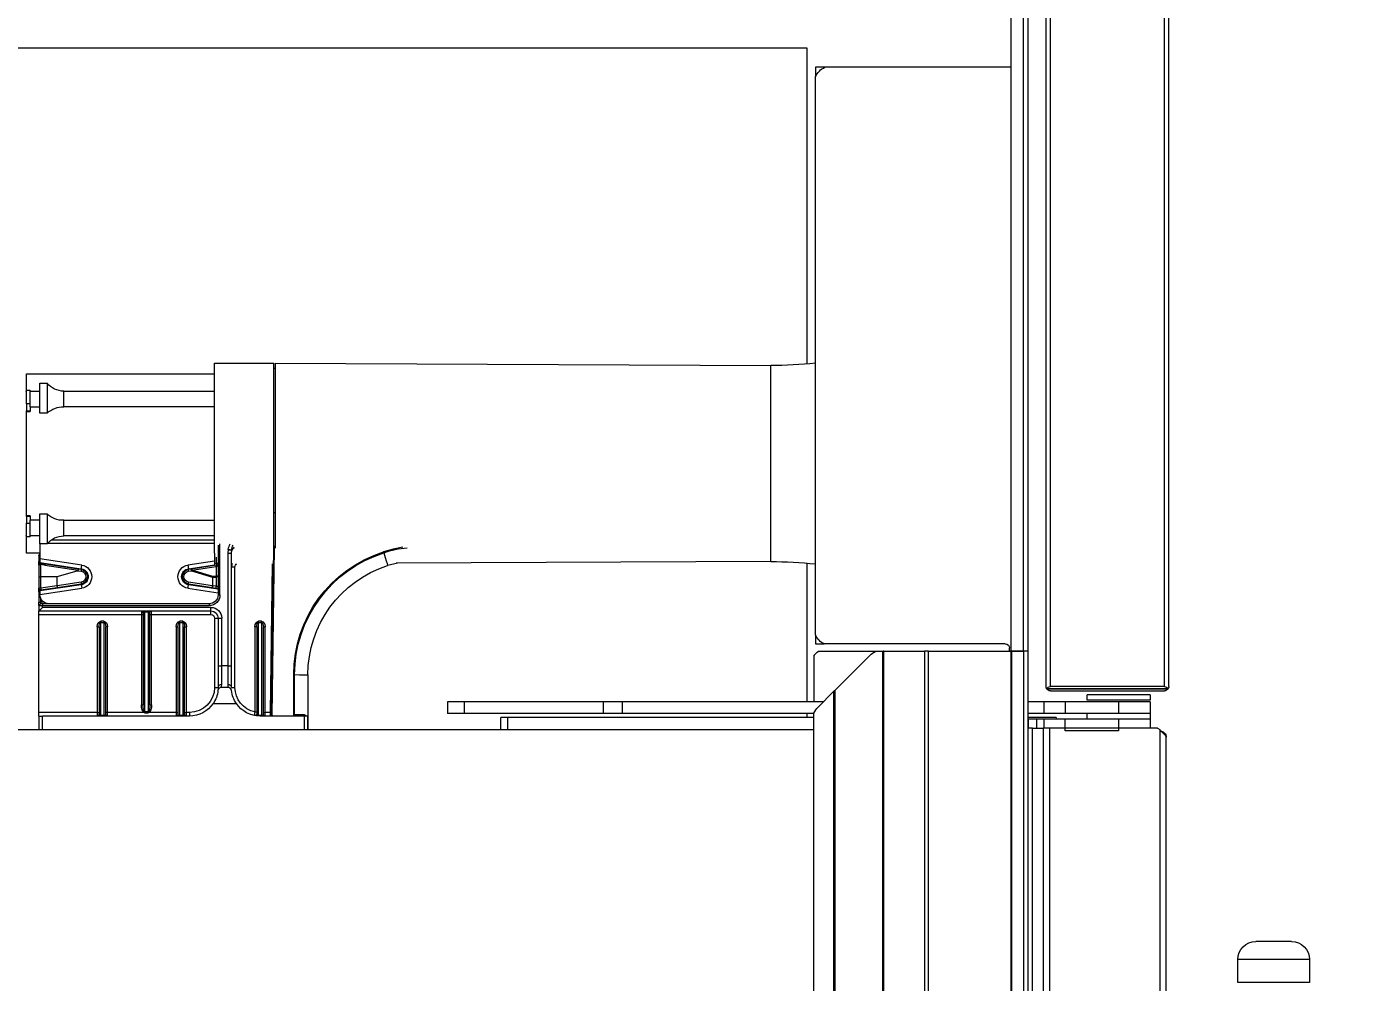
# Model space of a CAD drawing. Header units: inches. Extents: x -20583 to 399182, y -24453 to 525552.
# Drawn here: x 24085.8 to 24555.6, y -19192.2 to -18853.7 of the extents above; entities that cross this region are included whole.
import ezdxf

# ---------------------------------------------------------------- set-up
doc = ezdxf.new("R2010")
doc.units = ezdxf.units.IN
doc.header["$LTSCALE"] = 1000
doc.header["$MEASUREMENT"] = 0
doc.header["$PDMODE"] = 35
doc.linetypes.add('HIDDEN2', pattern=[0.1875, 0.125, -0.0625])
doc.layers.add('A-DIM', color=9, linetype='Continuous')
doc.layers.add('ID-NOTES', color=3, linetype='Continuous', lineweight=0)
doc.styles.add('ZZ-Dim All', font='romans.shx', dxfattribs={"width": 0.8})
doc.dimstyles.new('DIM 0200', dxfattribs={"dimscale": 200, "dimtxt": 1, "dimasz": 0.8, "dimexe": 0.5, "dimexo": 1, "dimgap": 0.4, "dimtad": 1, "dimdec": 0, "dimrnd": 10, "dimdsep": 46, "dimtxsty": 'ZZ-Dim All', "dimblk1": 'ARCHTICK', "dimblk2": 'ARCHTICK', "dimsah": 1, "dimcen": 1, "dimdle": 0.5, "dimclrd": 256, "dimclre": 256, "dimclrt": 256, "dimadec": 0, "dimazin": 2, "dimtfac": 1, "dimtdec": 0, "dimtix": 1, "dimtmove": 2, "dimatfit": 2, "dimfxl": 1, "dimfxlon": 1, "dimtolj": 1, "dimtzin": 0, "dimlwd": -1, "dimlwe": -1, "dimarcsym": 0})
doc.dimstyles.new('DIM-100', dxfattribs={"dimscale": 50, "dimtxt": 1.25, "dimasz": 1, "dimexe": 1, "dimexo": 1, "dimgap": 0.6, "dimtad": 1, "dimdec": 0, "dimrnd": 5, "dimdsep": 46, "dimtxsty": 'ZZ-Dim All', "dimblk1": 'ARCHTICK', "dimblk2": 'ARCHTICK', "dimsah": 1, "dimcen": 1, "dimdle": 1, "dimclrd": 256, "dimclre": 8, "dimclrt": 256, "dimazin": 2, "dimtfac": 1, "dimtdec": 0, "dimtix": 1, "dimtmove": 2, "dimatfit": 2, "dimfxl": 0.1, "dimtolj": 1, "dimtzin": 0, "dimlwd": -1, "dimlwe": -1, "dimarcsym": 0})

# ---------------------------------------------------------------- blocks, each defined once
blk = doc.blocks.new('subzero-BI-36UG-S - RH side')
at = {"color": 7, "linetype": 'Continuous', "lineweight": 0}
for p, q in [((11.986, 50.026), (11.986, 40.886)), ((12.046, 40.886), (12.046, 50.026)), ((12.218, 40.886), (12.218, 50.026)), ((10.017, 40.395), (10.017, 49.833)), ((10.079, 40.393), (10.079, 49.835)), ((11.669, 40.393), (11.669, 49.835)), ((11.731, 40.395), (11.731, 49.833)), ((35.247, 49.296), (15.065, 49.296)), ((15.065, 49.296), (15.065, 44.89)), ((12.218, 49.026), (14.814, 49.026)), ((14.814, 49.026), (14.946, 49.026)), ((14.946, 49.026), (14.946, 48.894)), ((14.946, 41.113), (14.946, 48.894)), ((22.484, 44.9), (15.571, 44.87)), ((15.571, 43.502), (15.571, 44.87)), ((22.484, 44.9), (22.484, 42.324)), ((22.504, 44.83), (22.484, 44.83)), ((23.329, 44.9), (22.504, 44.9)), ((22.504, 43.502), (22.504, 44.9)), ((23.329, 43.502), (23.329, 44.9)), ((25.952, 44.752), (23.329, 44.752)), ((25.764, 44.621), (25.664, 44.621)), ((25.664, 44.621), (25.664, 44.204)), ((25.764, 44.204), (25.764, 44.621)), ((25.952, 44.519), (25.952, 44.752)), ((25.431, 44.511), (23.329, 44.511)), ((25.431, 44.293), (25.431, 44.511)), ((25.902, 44.511), (25.764, 44.511)), ((25.902, 44.519), (25.952, 44.519)), ((25.902, 44.519), (25.902, 44.511)), ((25.902, 44.293), (25.902, 44.511)), ((25.952, 44.333), (25.952, 44.519)), ((23.329, 44.293), (25.431, 44.293)), ((25.664, 44.204), (25.764, 44.204)), ((25.902, 44.293), (25.764, 44.293)), ((25.902, 44.333), (25.952, 44.333)), ((25.902, 44.293), (25.902, 44.229)), ((25.952, 44.238), (25.902, 44.238)), ((25.952, 44.229), (25.902, 44.229)), ((25.952, 44.333), (25.952, 44.238)), ((25.952, 44.229), (25.952, 44.238)), ((25.952, 42.775), (25.952, 44.229)), ((15.571, 42.134), (15.571, 43.502)), ((22.504, 42.319), (22.504, 43.502)), ((23.329, 42.252), (23.329, 43.502)), ((25.952, 43.502), (25.954, 43.502)), ((22.504, 42.82), (22.484, 42.82)), ((25.764, 42.799), (25.664, 42.799)), ((25.664, 42.799), (25.664, 42.383)), ((25.764, 42.383), (25.764, 42.799)), ((25.902, 42.775), (25.952, 42.775)), ((25.902, 42.775), (25.902, 42.711)), ((25.902, 42.765), (25.952, 42.765)), ((25.952, 42.765), (25.952, 42.775)), ((25.952, 42.765), (25.952, 42.671)), ((25.431, 42.711), (23.329, 42.711)), ((25.431, 42.493), (25.431, 42.711)), ((25.764, 42.711), (25.902, 42.711)), ((25.902, 42.493), (25.902, 42.711)), ((25.952, 42.671), (25.902, 42.671)), ((25.952, 42.485), (25.952, 42.671)), ((23.254, 41.671), (23.254, 42.384)), ((23.279, 42.366), (23.279, 41.671)), ((23.329, 42.493), (25.431, 42.493)), ((23.329, 42.434), (25.61, 42.434)), ((25.657, 42.391), (23.329, 42.391)), ((25.664, 42.383), (25.764, 42.383)), ((25.764, 42.493), (25.902, 42.493)), ((25.764, 42.383), (25.764, 42.172)), ((25.902, 42.493), (25.902, 42.485)), ((25.952, 42.485), (25.902, 42.485)), ((25.952, 42.252), (25.952, 42.485)), ((22.503, 42.348), (22.484, 42.348)), ((22.524, 39.995), (22.493, 42.322)), ((22.508, 42.315), (22.539, 39.996)), ((23.094, 42.254), (23.089, 42.293)), ((23.144, 42.254), (23.094, 42.254)), ((23.094, 40.681), (23.094, 42.254)), ((23.137, 42.303), (23.144, 42.254)), ((23.144, 42.254), (23.144, 40.681)), ((23.304, 42.196), (23.304, 42.108)), ((23.329, 42.252), (23.329, 42.141)), ((25.181, 42.085), (25.764, 42.172)), ((25.764, 42.252), (25.952, 42.252)), ((25.764, 42.221), (25.779, 42.221)), ((25.764, 42.172), (25.764, 42.122)), ((25.779, 42.221), (25.779, 42.134)), ((25.779, 42.221), (25.779, 41.571)), ((15.065, 42.113), (15.065, 40.181)), ((15.571, 42.134), (20.797, 42.111)), ((20.776, 42.111), (20.914, 42.078)), ((22.526, 42.105), (22.554, 40.031)), ((23.094, 42.06), (23.044, 42.06)), ((23.044, 40.381), (23.044, 42.06)), ((23.279, 42.108), (23.304, 42.108)), ((23.3, 42.083), (23.649, 42.031)), ((23.304, 42.108), (23.329, 42.104)), ((23.304, 42.068), (23.304, 41.929)), ((23.646, 42.017), (23.304, 42.068)), ((23.329, 42.141), (23.7, 42.085)), ((23.329, 42.141), (23.329, 42.09)), ((23.692, 42.036), (23.329, 42.09)), ((23.353, 41.929), (23.646, 42.017)), ((23.649, 42.006), (23.357, 41.918)), ((23.649, 42.031), (23.691, 42.025)), ((23.691, 42), (23.649, 42.006)), ((25.764, 42.122), (25.188, 42.036)), ((25.19, 42.025), (25.231, 42.031)), ((25.245, 42.008), (25.19, 42)), ((25.231, 42.031), (25.691, 42.1)), ((25.695, 42.086), (25.233, 42.017)), ((25.524, 41.925), (25.245, 42.008)), ((25.754, 41.924), (25.754, 42.095)), ((25.764, 42.134), (25.779, 42.134)), ((25.779, 42.084), (25.779, 42.134)), ((25.779, 42.084), (25.779, 41.918)), ((23.279, 41.751), (23.692, 41.812)), ((23.304, 41.929), (23.304, 41.918)), ((23.304, 41.929), (23.353, 41.929)), ((23.304, 41.918), (23.304, 41.791)), ((23.353, 41.918), (23.304, 41.918)), ((23.353, 41.929), (23.353, 41.918)), ((23.357, 41.918), (23.353, 41.918)), ((23.353, 41.798), (23.353, 41.918)), ((23.357, 41.918), (23.357, 41.798)), ((23.357, 41.798), (23.691, 41.848)), ((23.691, 41.823), (23.357, 41.773)), ((25.188, 41.812), (25.764, 41.726)), ((25.19, 41.848), (25.524, 41.798)), ((25.524, 41.773), (25.19, 41.823)), ((25.524, 41.798), (25.524, 41.925)), ((25.527, 41.924), (25.527, 41.798)), ((25.527, 41.924), (25.754, 41.924)), ((25.754, 41.764), (25.754, 41.924)), ((25.779, 41.918), (25.779, 41.764)), ((23.279, 41.671), (23.254, 41.671)), ((23.7, 41.763), (23.279, 41.7)), ((23.304, 41.791), (23.353, 41.798)), ((23.357, 41.773), (23.307, 41.766)), ((23.353, 41.798), (23.357, 41.798)), ((25.764, 41.676), (25.181, 41.763)), ((25.524, 41.798), (25.527, 41.798)), ((25.75, 41.74), (25.524, 41.773)), ((25.527, 41.798), (25.754, 41.764)), ((25.754, 41.764), (25.779, 41.764)), ((25.754, 41.571), (25.754, 41.622)), ((25.764, 41.726), (25.764, 41.676)), ((25.779, 41.714), (25.764, 41.714)), ((25.764, 41.676), (25.764, 41.671)), ((25.779, 41.714), (25.779, 41.764)), ((25.779, 41.714), (25.779, 41.571)), ((23.379, 41.496), (25.729, 41.496)), ((23.379, 41.446), (23.379, 41.496)), ((25.779, 41.446), (23.379, 41.446)), ((23.379, 41.396), (23.379, 41.446)), ((23.404, 41.546), (25.729, 41.546)), ((23.404, 41.546), (23.404, 41.521)), ((25.729, 41.521), (23.404, 41.521)), ((24.207, 41.396), (24.207, 41.446)), ((24.257, 41.446), (24.257, 41.432)), ((24.3, 41.432), (24.257, 41.432)), ((24.257, 41.432), (24.257, 40.04)), ((24.3, 41.446), (24.3, 41.432)), ((24.3, 40.04), (24.3, 41.432)), ((24.35, 41.446), (24.35, 41.396)), ((25.714, 41.571), (25.754, 41.571)), ((25.729, 41.546), (25.754, 41.546)), ((25.729, 41.546), (25.729, 41.521)), ((25.729, 41.496), (25.729, 41.521)), ((25.779, 41.521), (25.729, 41.521)), ((25.754, 41.546), (25.754, 41.571)), ((25.779, 41.571), (25.754, 41.571)), ((25.779, 41.521), (25.779, 41.571)), ((25.779, 41.521), (25.779, 41.571)), ((25.779, 41.521), (25.779, 41.446)), ((25.779, 41.396), (25.779, 41.446)), ((22.672, 41.285), (22.672, 41.302)), ((22.672, 41.302), (22.715, 41.302)), ((22.715, 41.285), (22.672, 41.285)), ((22.672, 41.285), (22.672, 39.989)), ((22.715, 41.285), (22.715, 41.302)), ((22.715, 39.99), (22.715, 41.285)), ((23.229, 40.681), (23.229, 41.346)), ((23.279, 41.346), (23.229, 41.346)), ((23.279, 41.346), (23.279, 40.681)), ((23.329, 41.346), (23.279, 41.346)), ((23.329, 41.346), (23.329, 40.381)), ((24.207, 41.396), (23.379, 41.396)), ((23.772, 41.285), (23.772, 41.302)), ((23.772, 41.302), (23.815, 41.302)), ((23.772, 41.285), (23.772, 39.989)), ((23.815, 41.285), (23.772, 41.285)), ((23.815, 41.285), (23.815, 41.302)), ((23.815, 39.989), (23.815, 41.285)), ((24.232, 41.396), (24.207, 41.396)), ((24.207, 40.137), (24.207, 41.396)), ((24.232, 40.137), (24.232, 41.421)), ((24.325, 41.421), (24.325, 40.137)), ((24.35, 41.396), (24.325, 41.396)), ((25.779, 41.396), (24.35, 41.396)), ((24.35, 41.396), (24.35, 40.137)), ((24.872, 41.302), (24.872, 41.285)), ((24.872, 41.302), (24.915, 41.302)), ((24.872, 41.285), (24.872, 39.989)), ((24.915, 41.285), (24.872, 41.285)), ((24.915, 41.302), (24.915, 41.285)), ((24.915, 39.989), (24.915, 41.285)), ((25.779, 40.031), (25.779, 41.396)), ((14.946, 41.113), (14.946, 40.986)), ((22.622, 40.031), (22.622, 41.227)), ((22.647, 41.227), (22.622, 41.227)), ((22.647, 40.006), (22.647, 41.227)), ((22.74, 41.227), (22.74, 40.013)), ((22.74, 41.227), (22.765, 41.227)), ((22.765, 41.227), (22.765, 40.038)), ((23.747, 41.227), (23.722, 41.227)), ((23.722, 40.031), (23.722, 41.227)), ((23.747, 40.006), (23.747, 41.227)), ((23.84, 41.227), (23.84, 40.006)), ((23.865, 41.227), (23.84, 41.227)), ((23.865, 41.227), (23.865, 40.031)), ((24.822, 40.031), (24.822, 41.227)), ((24.822, 41.227), (24.847, 41.227)), ((24.847, 40.006), (24.847, 41.227)), ((24.94, 41.227), (24.94, 40.006)), ((24.965, 41.227), (24.94, 41.227)), ((24.965, 41.227), (24.965, 40.031)), ((11.986, 40.886), (11.986, -10.41)), ((11.986, 40.886), (12.046, 40.886)), ((11.986, 40.886), (12.046, 40.886)), ((12.046, 40.886), (12.218, 40.886)), ((12.046, 40.886), (12.046, -10.412)), ((12.208, 40.886), (12.046, 40.886)), ((12.208, -10.412), (12.208, 40.886)), ((12.218, 40.886), (12.239, 40.886)), ((12.218, -10.412), (12.218, 40.886)), ((13.368, 40.886), (12.218, 40.886)), ((12.239, 40.886), (12.239, 40.926)), ((12.299, 40.986), (14.824, 40.986)), ((13.368, -8.088), (13.368, 40.886)), ((13.368, 40.886), (13.428, 40.886)), ((13.428, 40.886), (13.428, -8.088)), ((13.993, 40.886), (13.428, 40.886)), ((13.993, -8.088), (13.993, 40.886)), ((13.993, 40.886), (14.003, 40.886)), ((14.003, 40.886), (14.003, -8.088)), ((14.013, 40.886), (14.003, 40.886)), ((14.013, 40.886), (14.013, -8.088)), ((14.104, 40.886), (14.013, 40.886)), ((14.905, 40.886), (14.104, 40.886)), ((14.946, 40.986), (14.824, 40.986)), ((14.673, 40.342), (14.189, 40.826)), ((14.963, 40.181), (14.963, 40.83)), ((14.968, 40.823), (14.968, 40.181)), ((22.026, 40.557), (22.026, 39.796)), ((22.212, 40.559), (22.226, 40.559)), ((22.212, 39.996), (22.212, 40.559)), ((22.226, 40.559), (22.226, 39.996)), ((23.094, 40.381), (23.094, 40.681)), ((23.144, 40.681), (23.094, 40.681)), ((23.144, 40.681), (23.144, 40.424)), ((23.144, 40.681), (23.229, 40.681)), ((23.229, 40.424), (23.229, 40.681)), ((23.279, 40.681), (23.229, 40.681)), ((23.279, 40.681), (23.279, 40.381)), ((11.723, 40.363), (10.026, 40.363)), ((10.026, 40.363), (11.723, 40.363)), ((10.079, 40.393), (11.669, 40.393)), ((11.669, 40.333), (10.079, 40.333)), ((14.673, -8.088), (14.673, 40.342)), ((14.683, -8.088), (14.683, 40.332)), ((14.693, 40.322), (14.693, -8.088)), ((14.908, 40.107), (14.693, 40.322)), ((23.094, 40.381), (23.044, 40.381)), ((23.141, 40.381), (23.231, 40.381)), ((23.279, 40.381), (23.28, 40.353)), ((23.329, 40.381), (23.279, 40.381)), ((10.28, 40.276), (10.28, 40.201)), ((10.28, 40.276), (11.155, 40.276)), ((10.28, 40.201), (11.155, 40.201)), ((10.28, 40.181), (10.28, 40.017)), ((10.28, 40.181), (10.718, 40.181)), ((10.718, 40.181), (10.718, 40.017)), ((10.718, 40.181), (11.463, 40.181)), ((11.155, 40.201), (11.155, 40.276)), ((11.463, 40.181), (11.463, 40.017)), ((11.463, 40.181), (11.763, 40.181)), ((11.763, 40.181), (11.763, 40.017)), ((11.763, 40.181), (11.986, 40.181)), ((14.834, 40.181), (17.642, 40.181)), ((17.642, 40.181), (17.642, 40.017)), ((17.642, 40.181), (17.908, 40.181)), ((17.908, 40.181), (17.908, 40.017)), ((17.908, 40.181), (19.846, 40.181)), ((19.846, 40.181), (19.846, 40.017)), ((19.846, 40.181), (20.08, 40.181)), ((20.08, 40.181), (20.08, 40.017)), ((23.348, 40.156), (23.024, 40.156)), ((24.232, 40.137), (24.207, 40.137)), ((24.35, 40.137), (24.325, 40.137)), ((10.28, 40.017), (10.28, 39.94)), ((10.28, 40.017), (10.718, 40.017)), ((10.718, 40.017), (11.463, 40.017)), ((11.155, 39.94), (11.155, 40.017)), ((11.463, 40.017), (11.763, 40.017)), ((11.59, 39.96), (11.59, 39.94)), ((11.59, 39.96), (11.986, 39.96)), ((11.763, 40.017), (11.986, 40.017)), ((14.968, -8.088), (14.968, 40.023)), ((14.968, 40.017), (17.642, 40.017)), ((14.968, 39.96), (19.24, 39.96)), ((15.065, 40.017), (15.065, 39.96)), ((17.642, 40.017), (17.908, 40.017)), ((17.908, 40.017), (19.846, 40.017)), ((19.24, 39.796), (19.24, 39.96)), ((19.24, 39.96), (19.337, 39.96)), ((19.337, 39.796), (19.337, 39.96)), ((19.846, 40.017), (20.08, 40.017)), ((22.029, 39.796), (22.029, 39.981)), ((22.029, 39.981), (22.079, 39.981)), ((22.029, 39.796), (22.029, 39.951)), ((22.029, 39.951), (22.029, 39.951)), ((22.043, 39.981), (22.073, 39.996)), ((22.073, 39.996), (22.212, 39.996)), ((22.079, 39.981), (22.079, 39.796)), ((22.079, 39.981), (22.694, 39.981)), ((22.212, 39.996), (22.226, 39.996)), ((22.554, 40.031), (22.622, 40.031)), ((22.622, 39.981), (22.622, 40.031)), ((22.647, 40.031), (22.622, 40.031)), ((22.672, 39.981), (22.672, 39.989)), ((22.672, 39.989), (22.694, 39.989)), ((22.694, 39.981), (22.694, 39.989)), ((22.765, 40.038), (22.74, 40.038)), ((23.679, 40.031), (23.679, 39.981)), ((23.679, 40.031), (23.722, 40.031)), ((23.679, 39.981), (25.729, 39.981)), ((23.722, 39.981), (23.722, 40.031)), ((23.747, 40.031), (23.722, 40.031)), ((23.772, 39.981), (23.772, 39.989)), ((23.772, 39.989), (23.815, 39.989)), ((23.815, 39.981), (23.815, 39.989)), ((23.865, 40.031), (23.84, 40.031)), ((23.865, 40.031), (23.865, 39.981)), ((23.865, 40.031), (24.246, 40.031)), ((24.257, 40.04), (24.3, 40.04)), ((24.257, 40.04), (24.257, 40.026)), ((24.3, 40.026), (24.257, 40.026)), ((24.3, 40.04), (24.3, 40.026)), ((24.311, 40.031), (24.822, 40.031)), ((24.822, 39.981), (24.822, 40.031)), ((24.822, 40.031), (24.847, 40.031)), ((24.872, 39.989), (24.872, 39.981)), ((24.872, 39.989), (24.915, 39.989)), ((24.915, 39.989), (24.915, 39.981)), ((24.965, 40.031), (24.94, 40.031)), ((24.965, 40.031), (24.965, 39.981)), ((24.965, 40.031), (25.779, 40.031)), ((25.729, 39.796), (25.729, 39.981)), ((25.779, 39.981), (25.729, 39.981)), ((25.779, 39.981), (25.779, 40.031)), ((25.779, 39.981), (25.779, 39.796)), ((10.176, 39.814), (10.145, 39.794)), ((10.145, 39.794), (10.145, 39.775)), ((10.145, 39.775), (10.145, -10.35)), ((10.176, 39.814), (11.679, 39.814)), ((10.28, 39.94), (10.28, 39.814)), ((10.28, 39.94), (10.718, 39.94)), ((10.718, 39.94), (10.718, 39.776)), ((10.718, 39.94), (11.463, 39.94)), ((10.718, 39.776), (11.463, 39.776)), ((11.463, 39.776), (11.463, 39.94)), ((11.463, 39.94), (11.763, 39.94)), ((11.679, 39.814), (11.769, 39.814)), ((11.679, -10.352), (11.679, 39.814)), ((11.763, 39.94), (11.763, 39.814)), ((11.763, 39.94), (11.863, 39.94)), ((11.769, 39.814), (11.769, -10.352)), ((11.921, 39.814), (11.769, 39.814)), ((11.863, 39.94), (11.98, 39.94)), ((11.863, 39.94), (11.863, 39.814)), ((11.921, 39.814), (11.986, 39.814)), ((11.921, -10.352), (11.921, 39.814)), ((11.98, 39.94), (11.986, 39.94)), ((11.98, 39.94), (11.98, 39.814)), ((36.005, 39.796), (14.968, 39.796)), ((10.055, -10.26), (10.055, 39.685)), ((8.305, 36.837), (8.555, 36.837)), ((8.555, 36.837), (8.805, 36.837)), ((8.055, 36.587), (8.555, 36.587)), ((8.055, 36.587), (8.055, 36.267)), ((8.555, 36.587), (9.055, 36.587)), ((9.055, 36.267), (9.055, 36.587)), ((8.055, 36.267), (8.555, 36.267)), ((8.555, 36.267), (9.055, 36.267))]:
    blk.add_line(p, q, dxfattribs=at)
for points in [[(20.702, 42.334), (20.836, 42.307), (20.973, 42.27)], [(20.969, 42.257), (20.95, 42.194), (20.934, 42.144), (20.923, 42.108), (20.917, 42.086), (20.914, 42.078), (20.914, 42.078)], [(22.493, 42.322), (22.496, 42.322), (22.499, 42.322), (22.502, 42.322), (22.504, 42.322)], [(23.089, 42.293), (23.073, 42.316), (23.053, 42.331)], [(23.054, 42.334), (23.073, 42.318), (23.089, 42.294)], [(23.082, 42.107), (23.088, 42.093), (23.094, 42.06)], [(23.279, 42.079), (23.279, 42.077), (23.28, 42.075), (23.283, 42.073), (23.286, 42.071), (23.29, 42.07), (23.294, 42.069), (23.299, 42.068), (23.304, 42.068)], [(23.304, 42.108), (23.303, 42.103), (23.302, 42.098), (23.302, 42.094), (23.301, 42.09), (23.301, 42.087), (23.3, 42.085), (23.3, 42.084), (23.3, 42.083)], [(23.692, 42.036), (23.692, 42.032), (23.691, 42.029), (23.691, 42.027), (23.691, 42.025), (23.691, 42.025)], [(23.7, 42.085), (23.698, 42.075), (23.697, 42.066), (23.696, 42.058), (23.695, 42.05), (23.694, 42.044), (23.693, 42.039), (23.693, 42.037), (23.692, 42.036)], [(25.188, 42.036), (25.188, 42.037), (25.188, 42.039), (25.187, 42.044), (25.186, 42.05), (25.185, 42.058), (25.184, 42.066), (25.182, 42.075), (25.181, 42.085)], [(25.19, 42.025), (25.19, 42.025), (25.19, 42.027), (25.189, 42.029), (25.189, 42.032), (25.188, 42.036)], [(25.752, 42.12), (25.751, 42.117), (25.751, 42.114), (25.75, 42.111), (25.75, 42.109), (25.75, 42.109)], [(25.779, 42.084), (25.778, 42.086), (25.777, 42.088), (25.774, 42.09), (25.771, 42.092), (25.767, 42.093), (25.763, 42.094), (25.758, 42.094), (25.754, 42.095)], [(23.692, 41.812), (23.692, 41.816), (23.691, 41.819), (23.691, 41.821), (23.691, 41.823), (23.691, 41.823)], [(23.7, 41.763), (23.698, 41.773), (23.697, 41.782), (23.696, 41.79), (23.695, 41.798), (23.694, 41.804), (23.693, 41.809), (23.693, 41.811), (23.692, 41.812)], [(25.188, 41.812), (25.188, 41.811), (25.188, 41.809), (25.187, 41.804), (25.186, 41.798), (25.185, 41.79), (25.184, 41.782), (25.182, 41.773), (25.181, 41.763)], [(25.19, 41.823), (25.19, 41.823), (25.19, 41.821), (25.189, 41.819), (25.189, 41.816), (25.188, 41.812)], [(23.279, 41.783), (23.279, 41.783), (23.28, 41.784), (23.282, 41.784), (23.284, 41.785), (23.288, 41.786), (23.291, 41.787), (23.295, 41.788), (23.299, 41.789), (23.304, 41.791)], [(23.307, 41.766), (23.297, 41.764), (23.287, 41.763), (23.279, 41.762)], [(23.29, 41.752), (23.288, 41.754), (23.284, 41.757), (23.282, 41.759), (23.28, 41.76), (23.279, 41.761), (23.279, 41.762)], [(23.307, 41.766), (23.307, 41.766), (23.307, 41.768), (23.307, 41.77), (23.306, 41.773), (23.306, 41.777), (23.305, 41.781), (23.304, 41.786), (23.304, 41.791)], [(23.357, 41.773), (23.357, 41.774), (23.357, 41.775), (23.357, 41.778), (23.356, 41.781), (23.356, 41.784), (23.355, 41.789), (23.354, 41.793), (23.353, 41.798)], [(25.527, 41.798), (25.527, 41.793), (25.526, 41.789), (25.525, 41.784), (25.525, 41.781), (25.524, 41.778), (25.524, 41.775), (25.524, 41.774), (25.524, 41.773)], [(25.754, 41.764), (25.753, 41.76), (25.752, 41.755), (25.752, 41.751), (25.751, 41.747), (25.751, 41.744), (25.75, 41.742), (25.75, 41.74), (25.75, 41.74)], [(25.779, 41.446), (25.778, 41.447), (25.775, 41.45), (25.77, 41.454), (25.764, 41.461), (25.756, 41.468), (25.748, 41.477), (25.738, 41.486), (25.729, 41.496)], [(22.212, 40.559), (22.146, 40.558), (22.094, 40.558), (22.056, 40.557), (22.033, 40.557), (22.026, 40.557), (22.026, 40.557)], [(14.683, 40.332), (14.682, 40.332), (14.682, 40.333), (14.681, 40.333), (14.68, 40.335), (14.678, 40.336), (14.676, 40.338), (14.675, 40.34), (14.673, 40.342)], [(14.683, 40.332), (14.683, 40.332), (14.683, 40.331), (14.684, 40.33), (14.686, 40.329), (14.687, 40.327), (14.689, 40.326), (14.691, 40.324), (14.693, 40.322)], [(23.091, 40.336), (23.1, 40.36), (23.128, 40.379), (23.141, 40.381), (23.141, 40.381)], [(23.144, 40.424), (23.142, 40.387), (23.141, 40.381)], [(23.231, 40.381), (23.231, 40.387), (23.229, 40.424)], [(23.231, 40.381), (23.232, 40.381), (23.244, 40.379), (23.272, 40.36), (23.281, 40.336)], [(22.192, 39.981), (22.198, 39.981), (22.205, 39.984), (22.21, 39.989), (22.212, 39.992), (22.212, 39.993), (22.212, 39.996)], [(22.226, 39.996), (22.225, 39.991), (22.221, 39.981)], [(22.554, 40.031), (22.551, 40.031), (22.548, 40.031), (22.545, 40.031), (22.543, 40.031), (22.541, 40.031), (22.54, 40.031), (22.539, 40.031), (22.539, 40.031)], [(22.554, 40.031), (22.554, 40.022), (22.554, 40.014), (22.554, 40.006), (22.554, 39.999), (22.554, 39.993), (22.554, 39.988), (22.554, 39.984), (22.554, 39.982), (22.554, 39.981)]]:
    blk.add_lwpolyline(points, dxfattribs=at)
for centre, radius, start, end in [((14.716, 48.796), 0.25, 23.0739, 66.9261), ((15.546, 50.482), 5.613, 263.8581, 270.25), ((25.431, 44.811), 0.3, 270, 320.7882), ((25.967, 44.517), 0.015, 180, 270), ((25.439, 43.964), 0.329, 46.9149, 91.3367), ((25.442, 43.032), 0.322, 268.1386, 313.6099), ((25.431, 42.193), 0.3, 39.2118, 90), ((25.967, 42.487), 0.015, 90, 180), ((20.532, 41.048), 1.285, 70.1244, 85.1186), ((22.605, 41.751), 1.713, 162.3773, 162.8201), ((20.428, 40.557), 1.784, 0.0858, 72.3597), ((20.428, 40.557), 1.797, 0.0838, 72.3627), ((22.529, 42.323), 0.0361, 137.1873, 181.2479), ((16.792, 71.312), 29.695, 282.2445, 282.3387), ((23.09, 42.294), 0.00136, 183.2931, 243.678), ((23.095, 42.294), 0.00641, 175.0022, 184.9978), ((23.105, 42.296), 0.0161, 190.971, 195.1677), ((23.09, 42.293), 0.00151, 189.9789, 252.1002), ((24.305, 37.4), 5.041, 103.4007, 103.9552), ((25.754, 42.221), 0.025, 0, 66.4218), ((15.546, 36.521), 5.613, 89.75, 96.1419), ((20.429, 40.557), 1.597, 359.9832, 72.3036), ((22.994, 42.06), 0.0501, 359.9731, 64.1213), ((23.304, 42.108), 0.025, 180, 261.5079), ((23.688, 42.013), 0.0422, 155.3314, 174.9848), ((23.486, 41.958), 0.17, 16.3613, 20.1945), ((23.605, 42.019), 0.0461, 344.146, 15.2776), ((23.646, 42.013), 0.0461, 344.1573, 15.2664), ((23.676, 41.924), 0.102, 278.4921, 81.5079), ((23.679, 41.924), 0.0769, 278.4921, 81.5079), ((23.676, 41.924), 0.113, 278.4921, 81.5079), ((23.676, 41.924), 0.163, 278.4921, 81.5079), ((25.205, 41.924), 0.163, 98.4921, 261.5079), ((25.205, 41.924), 0.113, 98.4921, 261.5079), ((25.205, 41.924), 0.102, 98.4921, 261.5079), ((25.201, 41.924), 0.0769, 98.4921, 261.5079), ((25.234, 42.013), 0.0461, 164.7223, 195.8486), ((25.653, 42.082), 0.0421, 4.9893, 24.7035), ((25.701, 42.088), 0.0526, 7.0604, 22.7159), ((25.754, 42.084), 0.025, 0.1307, 98.5433), ((23.193, 41.87), 0.171, 16.3782, 20.1925), ((23.646, 41.835), 0.0461, 344.7273, 15.8491), ((25.234, 41.835), 0.0461, 164.145, 195.2841), ((23.404, 41.671), 0.15, 180, 270), ((23.404, 41.671), 0.125, 180, 270), ((23.313, 41.786), 0.0461, 344.7224, 15.854), ((25.568, 41.786), 0.0461, 164.146, 195.2776), ((25.639, 41.671), 0.125, 270, 0), ((25.754, 41.764), 0.025, 261.5079, 0), ((8.571, 39.278), 17.355, 8.1169, 8.1549), ((23.379, 41.346), 0.15, 90, 180), ((23.379, 41.346), 0.1, 90, 180), ((24.207, 41.421), 0.025, 0, 90), ((24.35, 41.421), 0.025, 90, 180), ((25.754, 41.521), 0.025, 0, 90), ((23.379, 41.346), 0.05, 90, 180), ((14.716, 41.211), 0.25, 295.6029, 336.7602), ((12.299, 40.926), 0.06, 90, 180), ((13.968, 40.605), 0.313, 45, 64.0531), ((14.718, 40.636), 0.313, 38.3717, 53.1301), ((14.487, 40.458), 0.603, 37.2388, 38.0164), ((10.079, 40.395), 0.062, 180, 211.073), ((10.079, 40.395), 0.062, 180, 211.073), ((10.079, 40.331), 0.062, 90, 148.927), ((10.079, 40.395), 0.062, 211.073, 270), ((11.669, 40.331), 0.062, 31.073, 90), ((11.669, 40.395), 0.062, 270, 328.927), ((11.669, 40.395), 0.062, 328.927, 0), ((11.669, 40.395), 0.062, 328.927, 0), ((22.694, 40.381), 0.35, 281.7459, 0), ((22.694, 40.381), 0.4, 325.7712, 353.6205), ((23.14, 40.377), 0.0468, 85.9413, 175.2639), ((23.232, 40.377), 0.0468, 4.7361, 94.0593), ((23.679, 40.381), 0.4, 186.3808, 214.2271), ((23.679, 40.381), 0.35, 180, 270), ((22.694, 40.381), 0.4, 270, 325.7711), ((23.679, 40.381), 0.4, 214.2289, 270), ((14.687, 39.886), 0.313, 25.9469, 45), ((22.058, 39.996), 0.0148, 270.8752, 0.8604), ((22.41, 49.002), 9.007, 270.7232, 270.8186), ((22.554, 39.996), 0.03, 180.7576, 210), ((22.554, 39.996), 0.015, 180.7576, 270), ((22.622, 40.006), 0.025, 270, 0), ((22.694, 40.364), 0.375, 270, 273.2485), ((22.712, 40.018), 0.0279, 275.12, 349.9143), ((22.741, 39.99), 0.0266, 180.6629, 198.7916), ((22.765, 40.013), 0.025, 180, 280.9528), ((18.962, 39.652), 3.822, 5.0455, 5.799), ((23.722, 40.006), 0.025, 270, 0), ((23.865, 40.006), 0.025, 180, 270), ((40.049, 31.908), 17.769, 152.7581, 152.7985), ((24.258, 40.042), 0.0162, 222.3882, 268.1998), ((24.257, 40.048), 0.00846, 226.4041, 269.3481), ((24.3, 40.048), 0.00845, 270.6192, 313.6286), ((24.299, 40.041), 0.0159, 271.3216, 318.0904), ((8.508, 31.908), 17.769, 27.2015, 27.2419), ((24.822, 40.006), 0.025, 270, 0), ((24.965, 40.006), 0.025, 180, 270), ((10.203, 39.627), 0.159, 111.4506, 158.5483), ((10.145, 39.685), 0.09, 89.997, 180), ((8.305, 36.587), 0.25, 90, 180), ((8.805, 36.587), 0.25, 0, 90)]:
    blk.add_arc(centre, radius, start, end, dxfattribs=at)
for centre, major_axis, ratio, start_param, end_param in [((22.994, 42.235), (0, 0.204), 0.489293, 5.001693, 5.409577), ((22.994, 42.235), (0, 0.236), 0.635222, 5.007555, 5.399221), ((23.304, 42.057), (-0.0037, 0.0258), 0.06474, 5.134325, 6.263766), ((25.235, 42.006), (-0.0037, 0.0247), 0.035719, 0, 1.129441), ((25.364, 42.025), (0.131, 0.008), 0.171956, 3.153061, 3.57334), ((25.356, 42.075), (0.775, 0.105), 0.028874, 5.155104, 5.240677), ((25.356, 42.086), (0.777, 0.094), 0.057716, 5.156293, 5.241866), ((23.304, 41.93), (0.025, 0), 0.454173, 3.141593, 4.712389), ((23.304, 41.93), (0.025, 0), 0.022272, 3.141593, 4.712389), ((25.527, 41.976), (0, 0.0522), 0.478867, 2.998395, 3.141593), ((25.754, 41.918), (0.025, 0), 0.227087, 0, 1.570796), ((24.257, 41.421), (0.025, 0), 0.458446, 1.570796, 3.141593), ((24.3, 41.421), (0.025, 0), 0.458446, 0, 1.570796), ((22.672, 41.227), (0, 0.0749), 0.667813, 0, 1.570796), ((22.672, 41.227), (0, 0.0582), 0.429731, 0, 1.570796), ((22.715, 41.227), (0, 0.0749), 0.667813, 4.712389, 6.283185), ((22.715, 41.227), (0, 0.0582), 0.429731, 4.712389, 6.283185), ((23.772, 41.227), (0, 0.0749), 0.667813, 0, 1.570796), ((23.772, 41.227), (0, 0.0582), 0.429731, 0, 1.570796), ((23.815, 41.227), (0, 0.0749), 0.667813, 4.712389, 6.283185), ((23.815, 41.227), (0, 0.0582), 0.429731, 4.712389, 6.283185), ((24.872, 41.227), (0, 0.0749), 0.667813, 0, 1.570796), ((24.872, 41.227), (0, 0.0582), 0.429731, 0, 1.570796), ((24.915, 41.227), (0, 0.0749), 0.667813, 4.712389, 6.283185), ((24.915, 41.227), (0, 0.0582), 0.429731, 4.712389, 6.283185), ((24.257, 40.137), (0, 0.109), 0.458446, 1.570796, 2.910009), ((24.257, 40.137), (0, 0.0976), 0.25614, 1.570796, 2.910009), ((24.3, 40.137), (0, 0.0976), 0.25614, 3.373177, 4.712389), ((24.3, 40.137), (0, 0.109), 0.458446, 3.373177, 4.712389), ((22.672, 40.006), (0.025, 0), 0.667813, 3.141593, 4.712389), ((23.772, 40.006), (0.025, 0), 0.667813, 3.141593, 4.712389), ((23.815, 40.006), (0.025, 0), 0.667813, 4.712389, 6.283185), ((24.872, 40.006), (0.025, 0), 0.667813, 3.141593, 4.712389), ((24.915, 40.006), (0.025, 0), 0.667813, 4.712389, 6.283185)]:
    blk.add_ellipse(centre, major_axis=major_axis, ratio=ratio, start_param=start_param, end_param=end_param, dxfattribs=at)
blk = doc.blocks.new('_ARCHTICK')
at = {"color": 0, "linetype": 'ByBlock', "const_width": 0.15}
blk.add_lwpolyline([(-0.5, -0.5), (0.5, 0.5)], dxfattribs=at)
blk = doc.blocks.new('*D626')
at = {"layer": 'A-DIM', "transparency": 16777216}
blk.add_line((24925.22, -18792.75), (24925.22, -21015.68), dxfattribs=at)
at = {"layer": 'A-DIM', "color": 8, "linetype": 'HIDDEN2', "transparency": 16777216}
for p, q in [((24490.49, -18842.75), (24975.22, -18842.75)), ((24420.16, -20965.68), (24975.22, -20965.68))]:
    blk.add_line(p, q, dxfattribs=at)
at = {"layer": 'Defpoints', "color": 0, "transparency": 16777216}
for p in [(24440.49, -18842.75, 0), (24370.16, -20965.68, 0), (24925.22, -20965.68)]:
    blk.add_point(p, dxfattribs=at)
at = {"layer": 'A-DIM', "transparency": 16777216, "xscale": 50, "yscale": 50, "zscale": 50}
for p, rotation in [((24925.22, -18842.75), 90), ((24925.22, -20965.68), 270)]:
    blk.add_blockref('_ARCHTICK', p, dxfattribs=dict(at, rotation=rotation))
at = {"layer": 'A-DIM', "color": 3, "transparency": 16777216, "insert": (24865.22, -19904.22), "char_height": 60, "attachment_point": 5, "rotation": 90, "style": 'ZZ-Dim All'}
blk.add_mtext('\\A1;2125', dxfattribs=at)

msp = doc.modelspace()

# ---------------------------------------------------------------- block references
at = {"xscale": -25.4, "yscale": 25.4, "zscale": 25.4}
msp.add_blockref('subzero-BI-36UG-S - RH side', (24744.95, -20113.41, 0), dxfattribs=at)

# ---------------------------------------------------------------- dimensions: what is measured, and where the dimension line sits
at = {"layer": 'A-DIM'}
dim = msp.add_linear_dim(base=(24925.22, -20965.68), p1=(24440.49, -18842.75, 0), p2=(24370.16, -20965.68, 0), angle=90, dimstyle='DIM-100', override={"dimtxt": 1.2, "dimclrt": 3}, dxfattribs=at)
dim.commit()
dim.dimension.update_dxf_attribs({"geometry": '*D626', "text_midpoint": (24865.22, -19904.22)})

# ---------------------------------------------------------------- leaders
at = {"layer": 'ID-NOTES'}
msp.add_leader([(24515.02, -19310.33, 0), (26142.89, -18903.95, 0), (29121.98, -18903.95, 0)], dimstyle='DIM 0200', override={"dimasz": 0.2, "dimtad": 0, "dimclrd": 8}, dxfattribs=at)

doc.saveas('drawing.dxf')
